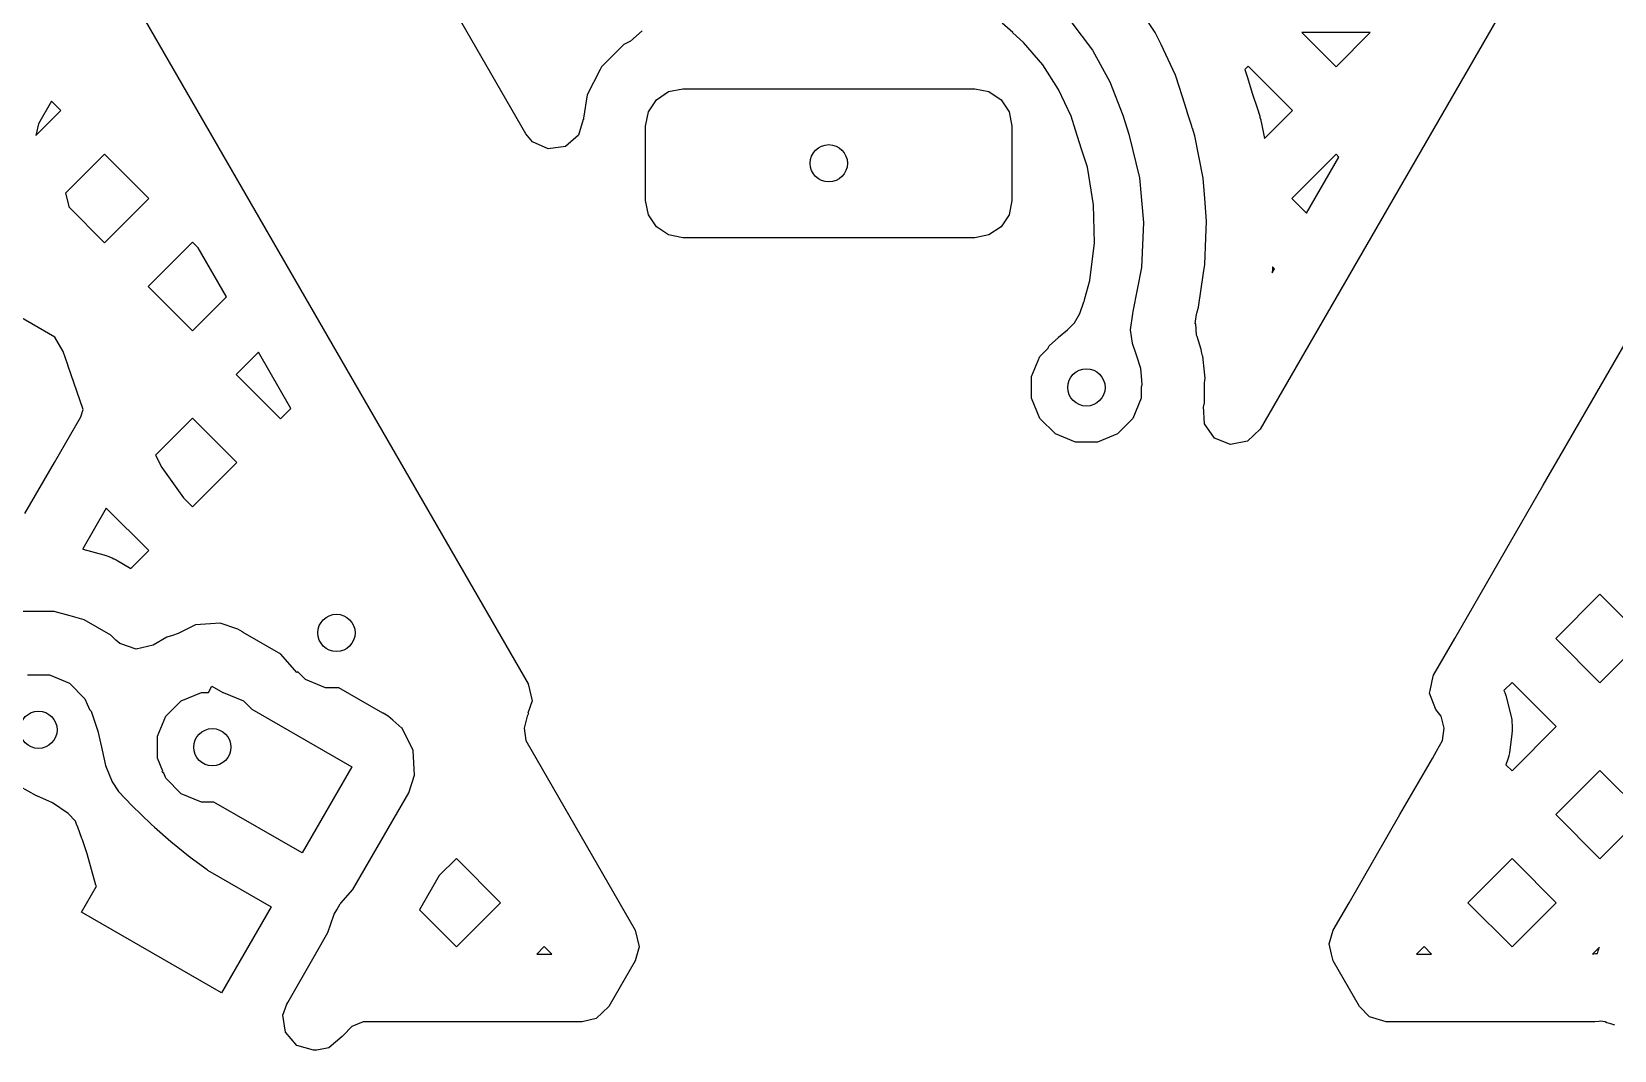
# Model space of a CAD drawing. Extents: x 121.6 to 197.9, y -113.4 to -69.2.
# Drawn here: x 174.76 to 181.14, y -77.3 to -73.2 of the extents above; entities that cross this region are included whole.
import ezdxf

# ---------------------------------------------------------------- set-up
doc = ezdxf.new("R2010")
doc.units = 0
doc.layers.add('BLACK', color=7, linetype='CONTINUOUS')

msp = doc.modelspace()

# ---------------------------------------------------------------- linework, layer by layer
at = {"layer": 'BLACK', "linetype": 'CONTINUOUS'}
for p, q in [((176.753113, -73.611351), (175.599797, -71.61375)), ((174.508659, -71.923844), (176.76135, -75.82562)), ((181.117626, -72.361585), (179.709501, -74.800529)), ((179.286123, -73.203999), (179.196155, -73.064565)), ((178.713045, -73.20424), (178.670332, -73.165823)), ((178.947679, -73.159245), (179.033896, -73.275224)), ((177.220912, -73.196517), (177.174254, -73.237889)), ((178.713103, -73.204329), (178.713045, -73.20424)), ((178.757094, -73.243873), (178.713103, -73.204329)), ((179.292702, -73.214195), (179.286123, -73.203999)), ((179.292703, -73.214198), (179.292702, -73.214195)), ((179.292704, -73.214199), (179.292703, -73.214198)), ((179.310503, -73.251954), (179.292704, -73.214199)), ((180.152585, -73.203999), (179.877938, -73.203999)), ((179.877938, -73.203999), (180.015261, -73.341322)), ((180.015261, -73.341322), (180.152585, -73.203999)), ((177.146652, -73.251954), (177.056954, -73.341652)), ((177.146659, -73.251949), (177.146652, -73.251954)), ((177.174254, -73.237889), (177.146659, -73.251949)), ((178.833803, -73.333936), (178.757094, -73.243873)), ((179.033896, -73.275224), (179.104039, -73.401574)), ((179.357855, -73.352394), (179.310503, -73.251954)), ((177.05148, -73.352394), (176.999352, -73.454698)), ((177.05695, -73.341658), (177.05148, -73.352394)), ((177.056951, -73.341657), (177.05695, -73.341658)), ((177.056954, -73.341652), (177.056951, -73.341657)), ((178.897944, -73.433342), (178.833803, -73.333936)), ((179.368636, -73.375261), (179.357855, -73.352394)), ((179.661001, -73.3392), (179.647807, -73.352394)), ((179.647807, -73.352394), (179.656817, -73.380768)), ((179.839192, -73.517391), (179.661001, -73.3392)), ((179.104039, -73.401574), (179.156878, -73.536083)), ((179.368641, -73.375273), (179.368636, -73.375261)), ((179.384291, -73.424562), (179.368641, -73.375273)), ((179.656817, -73.380768), (179.679388, -73.4517)), ((174.842585, -73.480431), (174.789961, -73.571578)), ((174.879545, -73.517391), (174.842585, -73.480431)), ((176.999352, -73.454698), (176.9845, -73.548475)), ((177.246418, -73.522597), (177.278934, -73.473934)), ((177.278934, -73.473934), (177.327597, -73.441418)), ((177.327597, -73.441418), (177.385, -73.43)), ((177.385, -73.43), (178.56, -73.43)), ((178.56, -73.43), (178.617403, -73.441418)), ((178.617403, -73.441418), (178.666066, -73.473934)), ((178.666066, -73.473934), (178.698582, -73.522597)), ((178.948392, -73.540349), (178.897944, -73.433342)), ((179.393859, -73.454696), (179.384291, -73.424562)), ((179.396493, -73.462991), (179.393859, -73.454696)), ((179.412415, -73.513028), (179.396493, -73.462991)), ((179.679388, -73.4517), (179.679391, -73.451721)), ((179.679391, -73.451721), (179.696868, -73.506643)), ((174.778806, -73.618129), (174.879545, -73.517391)), ((176.9845, -73.548475), (176.9845, -73.549351)), ((177.235, -73.58), (177.246418, -73.522597)), ((178.698582, -73.522597), (178.71, -73.58)), ((178.966282, -73.59669), (178.948392, -73.540349)), ((179.156878, -73.536083), (179.156875, -73.536083)), ((179.156875, -73.536083), (179.156876, -73.536086)), ((179.156876, -73.536086), (179.181282, -73.612791)), ((179.412414, -73.513029), (179.412415, -73.513028)), ((179.418382, -73.531783), (179.412414, -73.513029)), ((179.418383, -73.53179), (179.418382, -73.531783)), ((179.433981, -73.58081), (179.418383, -73.53179)), ((179.696868, -73.506643), (179.69697, -73.507007)), ((179.69697, -73.507007), (179.707675, -73.540679)), ((179.707675, -73.540679), (179.708712, -73.544114)), ((179.708712, -73.544114), (179.708909, -73.544802)), ((179.708909, -73.544802), (179.709824, -73.548175)), ((179.709824, -73.548175), (179.711763, -73.555747)), ((179.726537, -73.630046), (179.839192, -73.517391)), ((174.789961, -73.571578), (174.778806, -73.618129)), ((176.779297, -73.643064), (176.753113, -73.611351)), ((176.983349, -73.55327), (176.964815, -73.61639)), ((176.984118, -73.553331), (176.983349, -73.55327)), ((176.984405, -73.549671), (176.984118, -73.553331)), ((176.9845, -73.549351), (176.984405, -73.549671)), ((177.235, -73.88), (177.235, -73.58)), ((178.71, -73.58), (178.71, -73.88)), ((178.96629, -73.596726), (178.966282, -73.59669)), ((178.990696, -73.67343), (178.96629, -73.596726)), ((179.181282, -73.612791), (179.181282, -73.612792)), ((179.181282, -73.612792), (179.223658, -73.788734)), ((179.433981, -73.580812), (179.433981, -73.58081)), ((179.436421, -73.58848), (179.433981, -73.580812)), ((179.436468, -73.588672), (179.436421, -73.58848)), ((179.446323, -73.619669), (179.436468, -73.588672)), ((179.711763, -73.555747), (179.712616, -73.559297)), ((179.712616, -73.559297), (179.712773, -73.559995)), ((179.712773, -73.559995), (179.713486, -73.563382)), ((179.713486, -73.563382), (179.726537, -73.630046)), ((176.842853, -73.672089), (176.779297, -73.643064)), ((176.912011, -73.662145), (176.842853, -73.672089)), ((176.964815, -73.61639), (176.912011, -73.662145)), ((178.990696, -73.673431), (178.990696, -73.67343)), ((179.013825, -73.746198), (178.990696, -73.673431)), ((179.47972, -73.790256), (179.446323, -73.619669)), ((175.055613, -73.69346), (174.898674, -73.850399)), ((175.233805, -73.871652), (175.055613, -73.69346)), ((180.01526, -73.693461), (179.83707, -73.871652)), ((179.896336, -73.930918), (180.026781, -73.704981)), ((180.026781, -73.704981), (180.01526, -73.693461)), ((179.038857, -73.896843), (179.013825, -73.746198)), ((179.223658, -73.788734), (179.240458, -73.968926)), ((179.486133, -73.871652), (179.47972, -73.790256)), ((174.898674, -73.850399), (174.909775, -73.891828)), ((174.909775, -73.891828), (174.91162, -73.905849)), ((174.91162, -73.905849), (175.055614, -74.049843)), ((175.055614, -74.049843), (175.233805, -73.871652)), ((177.246418, -73.937403), (177.235, -73.88)), ((178.71, -73.88), (178.698582, -73.937403)), ((179.042106, -74.049519), (179.038857, -73.896843)), ((179.493374, -73.963544), (179.486133, -73.871652)), ((179.83707, -73.871652), (179.896336, -73.930918)), ((177.278934, -73.986066), (177.246418, -73.937403)), ((177.327597, -74.018582), (177.278934, -73.986066)), ((178.666066, -73.986066), (178.617403, -74.018582)), ((178.698582, -73.937403), (178.666066, -73.986066)), ((179.240458, -73.968926), (179.231338, -74.14967)), ((179.490993, -74.029511), (179.493374, -73.96356)), ((179.493373, -73.963554), (179.493374, -73.963544)), ((179.493374, -73.96356), (179.493373, -73.963554)), ((175.409874, -74.04772), (175.231683, -74.225912)), ((175.432992, -74.070838), (175.409874, -74.04772)), ((177.385, -74.03), (177.327597, -74.018582)), ((178.56, -74.03), (177.385, -74.03)), ((178.617403, -74.018582), (178.56, -74.03)), ((179.023505, -74.201093), (179.042106, -74.049519)), ((179.487104, -74.137257), (179.490993, -74.029511)), ((175.546513, -74.267462), (175.432992, -74.070838)), ((179.231338, -74.14967), (179.196578, -74.326773)), ((179.460993, -74.30911), (179.48209, -74.170259)), ((179.48209, -74.170259), (179.487104, -74.137257)), ((179.758152, -74.170259), (179.767444, -74.154164)), ((179.75817, -74.170118), (179.758152, -74.170259)), ((179.758547, -74.166632), (179.75817, -74.170118)), ((179.759278, -74.158835), (179.758547, -74.166632)), ((179.759553, -74.155382), (179.759278, -74.158835)), ((179.7596, -74.154666), (179.759553, -74.155382)), ((179.759785, -74.151017), (179.7596, -74.154666)), ((179.759942, -74.146662), (179.759785, -74.151017)), ((179.767444, -74.154164), (179.759942, -74.146662)), ((175.231683, -74.225912), (175.409874, -74.404103)), ((179.003492, -74.274778), (179.023505, -74.201093)), ((181.045396, -74.686689), (181.304733, -74.237505)), ((175.409874, -74.404103), (175.546513, -74.267462)), ((178.984032, -74.334967), (178.999611, -74.287125)), ((178.999611, -74.287125), (179.000397, -74.286205)), ((179.000397, -74.286205), (179.003503, -74.274784)), ((179.003503, -74.274781), (179.003492, -74.274778)), ((179.003503, -74.274784), (179.003503, -74.274781)), ((179.454571, -74.332747), (179.460993, -74.30911)), ((174.856078, -74.429334), (174.670677, -74.322293)), ((178.933675, -74.400645), (178.961718, -74.37255)), ((178.961718, -74.37255), (178.984032, -74.334967)), ((179.195551, -74.335705), (179.186559, -74.399923)), ((179.196497, -74.327256), (179.194972, -74.332861)), ((179.194972, -74.332861), (179.195551, -74.335705)), ((179.196578, -74.326773), (179.196497, -74.327256)), ((179.448298, -74.376403), (179.448868, -74.365882)), ((179.448745, -74.376427), (179.448298, -74.376403)), ((179.448747, -74.376471), (179.448745, -74.376427)), ((179.449257, -74.376455), (179.448747, -74.376471)), ((179.448868, -74.365882), (179.449315, -74.365906)), ((179.450022, -74.376496), (179.449257, -74.376455)), ((179.449315, -74.365906), (179.449329, -74.365809)), ((179.449329, -74.365809), (179.449774, -74.365871)), ((179.449774, -74.365871), (179.452978, -74.33861)), ((179.453763, -74.421379), (179.450022, -74.376496)), ((179.452978, -74.33861), (179.454571, -74.332747)), ((174.88893, -74.487956), (174.856078, -74.429334)), ((178.859897, -74.464731), (178.897318, -74.430585)), ((178.897318, -74.430585), (178.897744, -74.430215)), ((178.897744, -74.430215), (178.933675, -74.400645)), ((179.186559, -74.399923), (179.186559, -74.399927)), ((179.186559, -74.399927), (179.194178, -74.453516)), ((179.455365, -74.426445), (179.453763, -74.421379)), ((179.471569, -74.479776), (179.455365, -74.426445)), ((174.907722, -74.541742), (174.88893, -74.487956)), ((175.675405, -74.49071), (175.585943, -74.580172)), ((175.80585, -74.716648), (175.675405, -74.49071)), ((178.822919, -74.507037), (178.856257, -74.473698)), ((178.8561, -74.473315), (178.859558, -74.465055)), ((178.856257, -74.473698), (178.8561, -74.473315)), ((178.859558, -74.465055), (178.859897, -74.464731)), ((179.194178, -74.453516), (179.194181, -74.453528)), ((179.194181, -74.453528), (179.210737, -74.500227)), ((179.210737, -74.500227), (179.210904, -74.500735)), ((179.210904, -74.500735), (179.227112, -74.554078)), ((179.471583, -74.479824), (179.471569, -74.479776)), ((179.475266, -74.494516), (179.471583, -74.479824)), ((179.477701, -74.504227), (179.475266, -74.494516)), ((179.47815, -74.506484), (179.477701, -74.504227)), ((174.907766, -74.541924), (174.907722, -74.541742)), ((174.907766, -74.541925), (174.907766, -74.541924)), ((174.907766, -74.541926), (174.907766, -74.541925)), ((174.907767, -74.541928), (174.907766, -74.541926)), ((174.970259, -74.720882), (174.907767, -74.541928)), ((178.789323, -74.588145), (178.822919, -74.507037)), ((179.227112, -74.554078), (179.227561, -74.556335)), ((179.227561, -74.556335), (179.233743, -74.619251)), ((179.481836, -74.53135), (179.47815, -74.506484)), ((179.481837, -74.53136), (179.481836, -74.53135)), ((179.481838, -74.531367), (179.481837, -74.53136)), ((179.483172, -74.544952), (179.481838, -74.531367)), ((179.488018, -74.594266), (179.483172, -74.544952)), ((175.585943, -74.580172), (175.764135, -74.758364)), ((178.789323, -74.675935), (178.789323, -74.588145)), ((179.231142, -74.627819), (179.230677, -74.628067)), ((179.230677, -74.628067), (179.230677, -74.675935)), ((179.233743, -74.619251), (179.231142, -74.627819)), ((179.4855, -74.625878), (179.4861, -74.613694)), ((179.4855, -74.694641), (179.4855, -74.625878)), ((179.4861, -74.613694), (179.488018, -74.594266)), ((178.822919, -74.757043), (178.789323, -74.675935)), ((179.230677, -74.675935), (179.197081, -74.757043)), ((179.48234, -74.706433), (179.4855, -74.694641)), ((180.849577, -75.025857), (181.045396, -74.686689)), ((174.853954, -74.934433), (174.960287, -74.75026)), ((174.960287, -74.75026), (174.970259, -74.720882)), ((175.409874, -74.756241), (175.260891, -74.905224)), ((175.588066, -74.934433), (175.409874, -74.756241)), ((175.764135, -74.758364), (175.80585, -74.716648)), ((178.884997, -74.819121), (178.822919, -74.757043)), ((179.197081, -74.757043), (179.135003, -74.819121)), ((179.481609, -74.709295), (179.48234, -74.706433)), ((179.484934, -74.779085), (179.481609, -74.709295)), ((178.966105, -74.852717), (178.884997, -74.819121)), ((179.135003, -74.819121), (179.053895, -74.852717)), ((179.525462, -74.836), (179.484934, -74.779085)), ((179.709501, -74.800529), (179.658934, -74.848745)), ((179.053895, -74.852717), (178.966105, -74.852717)), ((179.590327, -74.861968), (179.525462, -74.836)), ((179.658934, -74.848745), (179.590327, -74.861968)), ((174.735613, -75.139406), (174.853954, -74.934433)), ((175.260891, -74.905224), (175.286658, -74.954863)), ((175.409874, -75.112624), (175.588066, -74.934433)), ((175.286658, -74.954863), (175.373927, -75.076677)), ((175.373927, -75.076677), (175.409874, -75.112624)), ((180.697828, -75.288694), (180.849577, -75.025857)), ((175.06317, -75.118059), (174.968685, -75.281714)), ((175.233804, -75.288693), (175.06317, -75.118059)), ((174.968685, -75.281714), (174.968023, -75.282797)), ((174.968023, -75.282797), (175.052835, -75.305523)), ((175.052835, -75.305523), (175.060589, -75.307875)), ((175.060589, -75.307875), (175.062139, -75.308401)), ((175.062139, -75.308401), (175.069741, -75.311262)), ((175.069741, -75.311262), (175.08627, -75.318108)), ((175.08627, -75.318108), (175.093668, -75.32146)), ((175.093668, -75.32146), (175.095136, -75.322184)), ((175.095136, -75.322184), (175.102287, -75.326006)), ((175.102287, -75.326006), (175.16201, -75.360486)), ((175.16201, -75.360486), (175.233804, -75.288693)), ((180.493296, -75.642954), (180.697828, -75.288694)), ((181.078042, -75.464762), (180.899851, -75.642954)), ((181.256234, -75.642954), (181.078042, -75.464762)), ((174.852601, -75.5345), (174.727399, -75.5345)), ((174.917164, -75.5518), (174.852601, -75.5345)), ((174.973537, -75.566905), (174.917164, -75.5518)), ((175.081964, -75.629505), (174.973536, -75.566905)), ((174.973536, -75.566905), (174.973537, -75.566905)), ((175.422434, -75.587589), (175.352392, -75.622131)), ((175.482102, -75.583678), (175.422434, -75.587589)), ((175.521879, -75.581072), (175.482102, -75.583678)), ((175.521881, -75.581072), (175.521879, -75.581072)), ((175.59242, -75.605017), (175.521881, -75.581072)), ((175.081965, -75.629506), (175.081964, -75.629505)), ((175.101547, -75.649088), (175.081965, -75.629506)), ((175.117299, -75.662413), (175.101547, -75.649088)), ((175.306459, -75.636907), (175.251226, -75.668795)), ((175.306469, -75.636903), (175.306459, -75.636907)), ((175.329644, -75.630693), (175.306469, -75.636903)), ((175.352392, -75.622131), (175.329644, -75.630693)), ((175.611094, -75.615799), (175.59242, -75.605017)), ((175.613996, -75.617001), (175.611094, -75.615799)), ((175.613542, -75.617788), (175.613996, -75.617001)), ((175.766444, -75.706066), (175.613542, -75.617788)), ((180.408098, -75.790522), (180.493296, -75.642954)), ((180.899851, -75.642954), (181.078042, -75.821145)), ((181.078042, -75.821145), (181.256234, -75.642954)), ((175.183326, -75.685266), (175.117299, -75.662413)), ((175.251226, -75.668795), (175.183326, -75.685266)), ((175.830901, -75.779099), (175.766444, -75.706066)), ((175.833971, -75.776055), (175.830901, -75.779099)), ((175.864997, -75.807081), (175.833971, -75.776055)), ((174.746105, -75.789323), (174.833895, -75.789323)), ((174.833895, -75.789323), (174.915003, -75.822919)), ((174.915003, -75.822919), (174.977081, -75.884997)), ((175.474092, -75.859323), (175.488542, -75.834295)), ((175.488542, -75.834295), (175.531892, -75.859323)), ((175.946105, -75.840677), (175.864997, -75.807081)), ((175.999597, -75.840677), (175.946105, -75.840677)), ((176.176458, -75.942788), (175.999597, -75.840677)), ((176.76135, -75.82562), (176.777823, -75.89352)), ((180.394212, -75.851701), (180.405972, -75.794364)), ((180.405972, -75.794364), (180.408098, -75.790522)), ((180.723782, -75.819023), (180.691103, -75.851701)), ((180.901973, -75.997214), (180.723782, -75.819023)), ((174.977081, -75.884997), (174.995155, -75.928632)), ((175.302919, -75.954997), (175.364997, -75.892919)), ((175.364997, -75.892919), (175.446105, -75.859323)), ((175.446105, -75.859323), (175.474092, -75.859323)), ((175.531892, -75.859323), (175.533895, -75.859323)), ((175.533895, -75.859323), (175.615003, -75.892919)), ((175.615003, -75.892919), (175.649046, -75.926962)), ((176.777823, -75.89352), (176.760727, -75.942912)), ((180.391934, -75.862809), (180.394212, -75.851701)), ((180.417128, -75.927976), (180.391934, -75.862809)), ((180.691103, -75.851701), (180.69375, -75.857805)), ((180.69375, -75.857805), (180.694615, -75.860103)), ((180.694615, -75.860103), (180.698339, -75.871692)), ((180.698339, -75.871692), (180.718219, -75.945885)), ((174.995155, -75.928632), (174.995344, -75.928633)), ((174.995344, -75.928633), (175.001648, -75.934992)), ((175.001648, -75.934992), (175.00189, -75.935634)), ((175.00189, -75.935634), (175.030466, -76.019124)), ((175.269323, -76.036105), (175.302919, -75.954997)), ((175.649046, -75.926962), (176.051458, -76.159295)), ((176.176707, -75.942355), (176.176458, -75.942788)), ((176.177671, -75.942912), (176.176707, -75.942355)), ((176.19808, -75.954695), (176.177671, -75.942912)), ((176.21644, -75.970797), (176.198079, -75.954695)), ((176.198079, -75.954695), (176.19808, -75.954695)), ((176.253797, -76.003558), (176.21644, -75.970797)), ((176.758304, -75.955333), (176.745383, -76.003555)), ((176.763706, -75.944381), (176.758304, -75.955333)), ((176.760727, -75.942912), (176.763706, -75.944381)), ((180.43812, -75.955333), (180.417128, -75.927976)), ((180.451042, -76.003559), (180.43812, -75.955333)), ((180.718219, -75.945885), (180.720789, -75.95779)), ((180.720789, -75.95779), (180.721189, -75.960214)), ((180.721189, -75.960214), (180.722579, -75.972294)), ((175.030466, -76.019124), (175.030834, -76.020451)), ((175.030834, -76.020451), (175.046216, -76.091912)), ((176.254087, -76.003812), (176.253797, -76.003558)), ((176.298164, -76.09319), (176.254087, -76.003812)), ((176.745383, -76.003555), (176.745383, -76.003559)), ((176.745383, -76.003559), (176.751899, -76.053057)), ((180.444525, -76.053059), (180.451042, -76.003559)), ((180.72346, -76.025866), (180.713435, -76.102018)), ((180.722579, -75.972294), (180.724337, -75.999118)), ((180.724454, -76.013771), (180.72346, -76.025866)), ((180.723782, -76.175406), (180.901973, -75.997214)), ((180.724337, -75.999118), (180.724535, -76.011316)), ((180.724535, -76.011316), (180.724454, -76.013771)), ((175.046216, -76.091912), (175.046217, -76.091912)), ((175.046217, -76.091912), (175.046218, -76.091918)), ((175.046218, -76.091918), (175.059654, -76.154033)), ((175.269323, -76.123895), (175.269323, -76.036105)), ((176.304681, -76.192633), (176.298164, -76.09319)), ((176.751899, -76.053057), (176.7519, -76.053059)), ((176.7519, -76.053059), (177.192357, -76.815952)), ((180.402949, -76.125069), (180.41956, -76.096298)), ((180.41956, -76.096298), (180.419561, -76.096298)), ((180.419561, -76.096298), (180.444525, -76.053059)), ((175.059654, -76.154033), (175.086187, -76.219823)), ((175.291052, -76.176355), (175.269323, -76.123895)), ((176.051458, -76.159295), (175.851458, -76.505705)), ((180.272232, -76.351475), (180.402946, -76.125071)), ((180.402946, -76.125071), (180.402949, -76.125069)), ((180.707358, -76.128081), (180.699527, -76.151151)), ((180.699527, -76.151151), (180.723782, -76.175406)), ((180.710696, -76.116396), (180.707358, -76.128081)), ((180.711254, -76.114004), (180.710696, -76.116396)), ((180.713435, -76.102018), (180.711254, -76.114004)), ((175.086187, -76.219823), (175.086189, -76.219827)), ((175.086189, -76.219827), (175.111825, -76.25872)), ((175.288542, -76.180705), (175.291052, -76.176355)), ((175.294209, -76.183977), (175.288542, -76.180705)), ((175.302919, -76.205003), (175.294209, -76.183977)), ((175.364997, -76.267081), (175.302919, -76.205003)), ((176.280735, -76.263177), (176.304681, -76.192633)), ((181.078042, -76.173283), (180.899851, -76.351475)), ((181.256234, -76.351475), (181.078042, -76.173283)), ((174.782518, -76.275638), (174.71476, -76.238696)), ((174.783253, -76.276006), (174.782518, -76.275638)), ((174.845734, -76.304571), (174.783253, -76.276006)), ((175.111825, -76.25872), (175.166552, -76.315421)), ((175.446105, -76.300677), (175.364997, -76.267081)), ((176.056061, -76.652323), (176.280735, -76.263177)), ((174.845738, -76.304573), (174.845734, -76.304571)), ((174.90975, -76.346754), (174.845738, -76.304573)), ((174.938589, -76.377743), (174.90975, -76.346754)), ((175.166552, -76.315421), (175.20334, -76.350715)), ((175.20334, -76.350715), (175.244775, -76.390468)), ((175.496339, -76.300677), (175.446105, -76.300677)), ((175.851458, -76.505705), (175.496339, -76.300677)), ((180.0677, -76.705735), (180.272232, -76.351475)), ((180.899851, -76.351475), (181.078042, -76.529666)), ((181.078042, -76.529666), (181.256234, -76.351475)), ((174.943343, -76.38927), (174.938589, -76.377743)), ((174.948273, -76.401221), (174.943343, -76.38927)), ((174.964889, -76.446878), (174.948273, -76.401221)), ((175.244775, -76.390468), (175.256958, -76.401221)), ((175.256958, -76.401221), (175.32299, -76.459505)), ((174.966845, -76.452252), (174.964889, -76.446878)), ((174.985422, -76.509291), (174.966845, -76.452252)), ((175.32299, -76.459505), (175.401209, -76.522547)), ((175.003998, -76.572331), (174.985422, -76.509291)), ((175.401209, -76.522547), (175.401225, -76.522558)), ((175.401225, -76.522558), (175.401228, -76.522561)), ((175.401228, -76.522561), (175.469135, -76.572083)), ((176.472656, -76.527544), (176.40328, -76.596919)), ((176.650847, -76.705735), (176.472656, -76.527544)), ((180.723782, -76.527544), (180.54559, -76.705735)), ((180.734738, -76.5385), (180.723782, -76.527544)), ((180.901973, -76.705735), (180.734738, -76.5385)), ((175.020855, -76.634981), (175.003998, -76.572331)), ((175.469135, -76.572083), (175.470608, -76.574497)), ((175.470608, -76.574497), (175.726458, -76.722212)), ((176.40328, -76.596919), (176.323622, -76.734893)), ((174.963542, -76.743622), (175.023855, -76.639155)), ((175.021925, -76.637622), (175.020855, -76.634981)), ((175.023855, -76.639155), (175.021925, -76.637622)), ((176.006941, -76.708333), (176.056061, -76.652323)), ((175.726458, -76.722212), (175.526458, -77.068622)), ((175.980686, -76.752585), (175.9909, -76.734893)), ((175.9909, -76.734893), (176.004879, -76.710681)), ((176.004879, -76.710681), (176.006936, -76.708335)), ((176.006936, -76.708335), (176.006941, -76.708333)), ((176.323622, -76.734893), (176.472656, -76.883927)), ((176.472656, -76.883927), (176.650847, -76.705735)), ((180.004066, -76.815953), (180.0677, -76.705735)), ((180.54559, -76.705735), (180.723782, -76.883927)), ((180.723782, -76.883927), (180.901973, -76.705735)), ((175.526458, -77.068622), (174.963542, -76.743622)), ((175.955735, -76.826094), (175.979681, -76.75555)), ((175.97968, -76.755546), (175.980686, -76.752585)), ((175.979681, -76.75555), (175.97968, -76.755546)), ((175.905867, -76.912468), (175.955735, -76.826094)), ((177.192357, -76.815952), (177.20883, -76.883852)), ((179.987593, -76.872052), (180.004066, -76.815953)), ((175.79341, -77.107249), (175.905867, -76.912468)), ((176.826916, -76.881804), (176.796254, -76.912468)), ((176.796254, -76.912468), (176.85758, -76.912468)), ((176.85758, -76.912468), (176.826916, -76.881804)), ((177.20883, -76.883852), (177.192357, -76.939952)), ((179.997397, -76.912466), (179.987593, -76.872052)), ((180.004065, -76.93995), (179.997397, -76.912466)), ((180.369521, -76.881804), (180.33886, -76.912466)), ((180.33886, -76.912466), (180.400183, -76.912466)), ((180.400161, -76.912444), (180.369521, -76.881804)), ((180.400183, -76.912466), (180.400161, -76.912444)), ((181.075461, -76.884386), (181.047403, -76.912444)), ((181.047403, -76.912444), (181.059417, -76.910863)), ((181.059417, -76.910863), (181.067568, -76.910193)), ((181.067568, -76.910193), (181.070524, -76.899164)), ((181.070524, -76.899164), (181.072875, -76.891411)), ((181.072875, -76.891411), (181.073401, -76.889861)), ((181.073401, -76.889861), (181.075461, -76.884386)), ((177.192357, -76.939952), (177.086405, -77.123468)), ((180.110018, -77.123466), (180.004065, -76.93995)), ((175.774161, -77.158353), (175.789512, -77.114)), ((175.789512, -77.114), (175.79341, -77.107249)), ((175.784105, -77.227511), (175.774161, -77.158353)), ((177.035839, -77.171683), (176.979018, -77.185468)), ((177.086405, -77.123468), (177.035839, -77.171683)), ((180.150366, -77.165781), (180.110018, -77.123466)), ((180.217405, -77.185466), (180.150366, -77.165781)), ((175.82986, -77.280315), (175.784105, -77.227511)), ((176.013326, -77.244889), (175.959714, -77.289695)), ((176.016674, -77.239877), (176.013326, -77.244889)), ((176.051977, -77.204574), (176.016674, -77.239877)), ((176.098102, -77.185468), (176.051977, -77.204574)), ((176.979018, -77.185468), (176.098102, -77.185468)), ((181.057003, -77.185466), (180.217405, -77.185466)), ((181.073188, -77.184405), (181.057003, -77.185466)), ((181.081723, -77.183281), (181.073188, -77.184405)), ((181.081725, -77.183281), (181.081723, -77.183281)), ((181.081726, -77.183281), (181.081725, -77.183281)), ((181.090096, -77.183829), (181.081726, -77.183281)), ((181.098322, -77.185465), (181.090096, -77.183829)), ((181.106284, -77.188763), (181.098322, -77.185465)), ((181.121627, -77.193971), (181.106284, -77.188763)), ((181.137531, -77.198233), (181.121627, -77.193971)), ((175.896899, -77.3), (175.82986, -77.280315)), ((175.910223, -77.3), (175.896899, -77.3)), ((175.959714, -77.289695), (175.910223, -77.3))]:
    msp.add_line(p, q, dxfattribs=at)
at = {"layer": 'BLACK'}
for centre in [(177.9725, -73.73), (179.01, -74.63204), (175.99, -75.62), (174.79, -76.01), (175.49, -76.08)]:
    msp.add_circle(centre, 0.075, dxfattribs=at)

doc.saveas('drawing.dxf')
